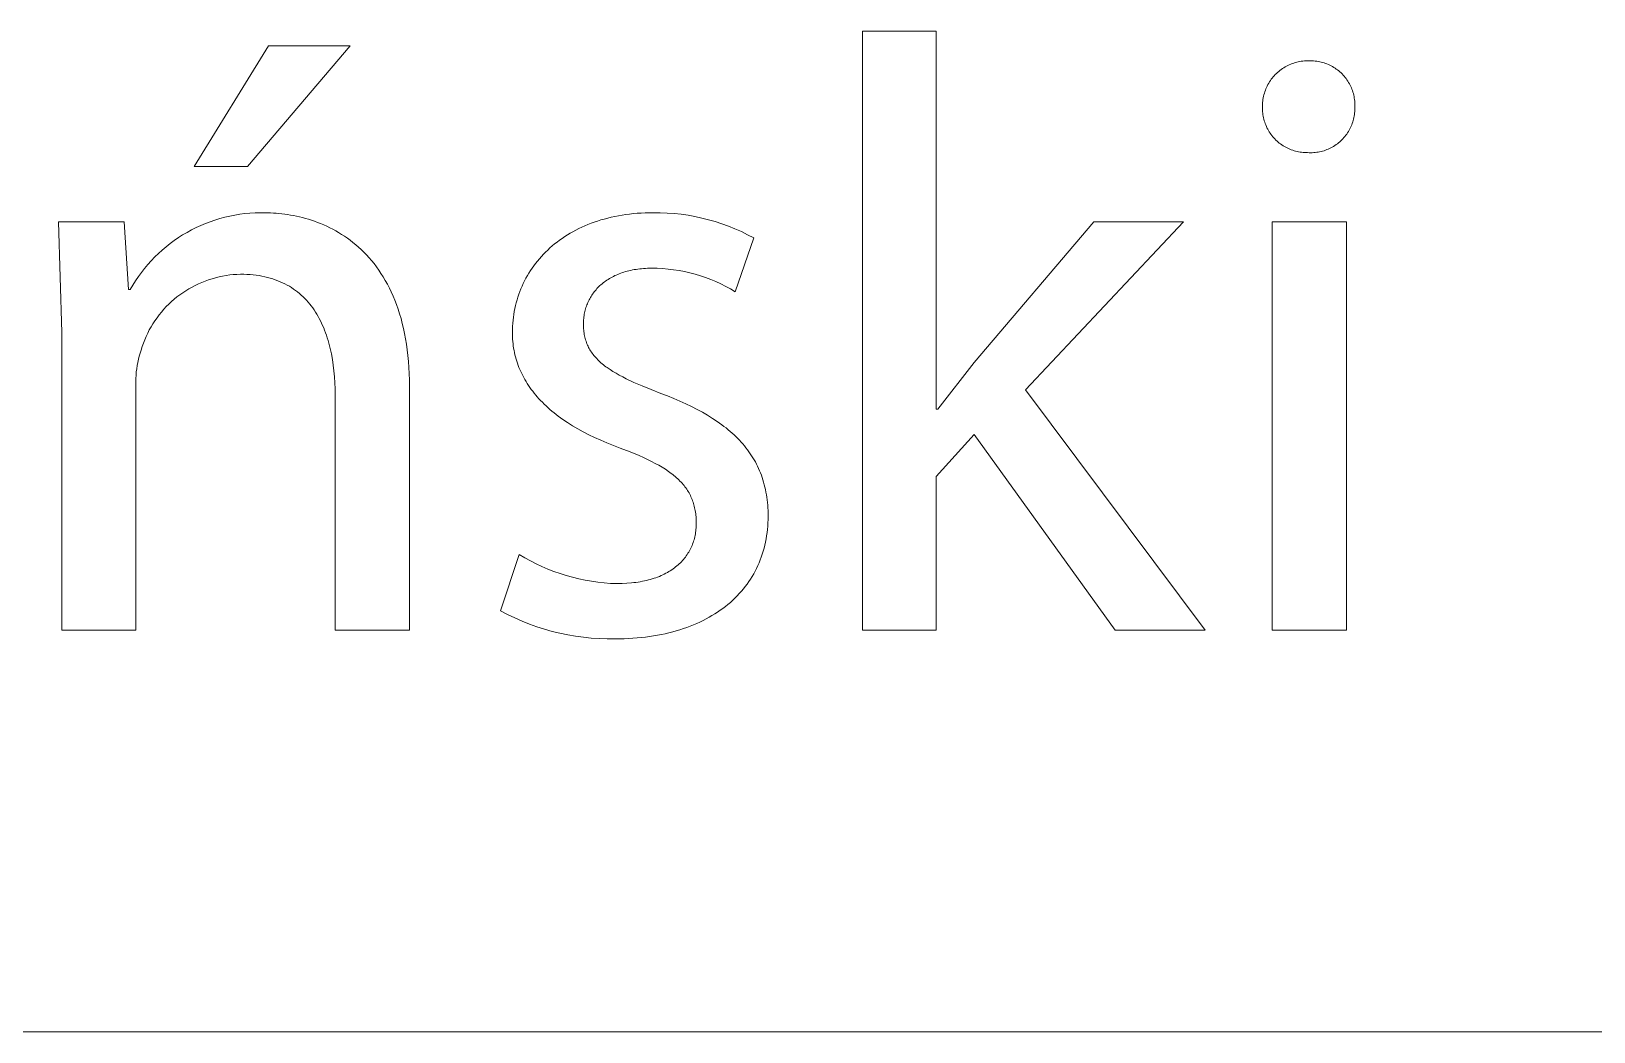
# Model space of a CAD drawing. Header units: millimetres. Extents: x 1383 to 4664, y -160 to 2132.
# Drawn here: x 4200.6 to 4261.4, y -159.9 to -121 of the extents above; entities that cross this region are included whole.
import ezdxf

# ---------------------------------------------------------------- set-up
doc = ezdxf.new("R2010")
doc.units = ezdxf.units.MM
doc.header["$MEASUREMENT"] = 0
doc.layers.add('Domyślny', color=7, linetype='Continuous', true_color=0x000000)

msp = doc.modelspace()

# ---------------------------------------------------------------- linework, layer by layer
at = {"layer": 'Domyślny', "color": 18, "lineweight": 15, "true_color": 0x000000}
for p, q in [((4232.955, -144.3), (4232.955, -120.984)), ((4232.955, -120.984), (4235.817, -120.984)), ((4235.817, -120.984), (4235.817, -135.701)), ((4206.941, -126.252), (4209.837, -121.553)), ((4213.016, -121.553), (4209.017, -126.252)), ((4209.837, -121.553), (4213.016, -121.553)), ((4249.678, -122.244), (4249.736, -122.224)), ((4249.736, -122.224), (4249.794, -122.207)), ((4249.794, -122.207), (4249.853, -122.191)), ((4249.853, -122.191), (4249.912, -122.177)), ((4249.912, -122.177), (4249.972, -122.165)), ((4249.972, -122.165), (4250.032, -122.155)), ((4250.032, -122.155), (4250.092, -122.147)), ((4250.092, -122.147), (4250.152, -122.141)), ((4250.152, -122.141), (4250.213, -122.138)), ((4250.213, -122.138), (4250.274, -122.136)), ((4250.274, -122.136), (4250.335, -122.137)), ((4250.335, -122.137), (4250.394, -122.136)), ((4250.394, -122.136), (4250.453, -122.137)), ((4250.453, -122.137), (4250.513, -122.14)), ((4250.513, -122.14), (4250.572, -122.145)), ((4250.572, -122.145), (4250.631, -122.152)), ((4250.631, -122.152), (4250.689, -122.161)), ((4250.689, -122.161), (4250.748, -122.172)), ((4250.748, -122.172), (4250.806, -122.185)), ((4250.806, -122.185), (4250.863, -122.2)), ((4250.863, -122.2), (4250.92, -122.217)), ((4250.92, -122.217), (4250.976, -122.236)), ((4250.976, -122.236), (4251.032, -122.257)), ((4248.863, -122.857), (4248.9, -122.809)), ((4248.9, -122.809), (4248.939, -122.762)), ((4248.939, -122.762), (4248.979, -122.716)), ((4248.979, -122.716), (4249.021, -122.671)), ((4249.021, -122.671), (4249.064, -122.629)), ((4249.064, -122.629), (4249.108, -122.587)), ((4249.108, -122.587), (4249.154, -122.547)), ((4249.154, -122.547), (4249.202, -122.509)), ((4249.202, -122.509), (4249.25, -122.473)), ((4249.25, -122.473), (4249.3, -122.438)), ((4249.3, -122.438), (4249.351, -122.405)), ((4249.351, -122.405), (4249.403, -122.373)), ((4249.403, -122.373), (4249.456, -122.344)), ((4249.456, -122.344), (4249.511, -122.316)), ((4249.511, -122.316), (4249.566, -122.29)), ((4249.566, -122.29), (4249.622, -122.266)), ((4249.622, -122.266), (4249.678, -122.244)), ((4251.032, -122.257), (4251.086, -122.28)), ((4251.086, -122.28), (4251.14, -122.305)), ((4251.14, -122.305), (4251.193, -122.331)), ((4251.193, -122.331), (4251.245, -122.359)), ((4251.245, -122.359), (4251.297, -122.39)), ((4251.297, -122.39), (4251.347, -122.421)), ((4251.347, -122.421), (4251.395, -122.455)), ((4251.395, -122.455), (4251.443, -122.49)), ((4251.443, -122.49), (4251.49, -122.527)), ((4251.49, -122.527), (4251.535, -122.566)), ((4251.535, -122.566), (4251.579, -122.606)), ((4251.579, -122.606), (4251.621, -122.647)), ((4251.621, -122.647), (4251.662, -122.69)), ((4251.662, -122.69), (4251.702, -122.734)), ((4251.702, -122.734), (4251.739, -122.78)), ((4251.739, -122.78), (4251.776, -122.827)), ((4251.776, -122.827), (4251.81, -122.875)), ((4248.578, -123.458), (4248.594, -123.399)), ((4248.594, -123.399), (4248.612, -123.341)), ((4248.612, -123.341), (4248.633, -123.284)), ((4248.633, -123.284), (4248.655, -123.227)), ((4248.655, -123.227), (4248.679, -123.171)), ((4248.679, -123.171), (4248.705, -123.117)), ((4248.705, -123.117), (4248.733, -123.063)), ((4248.733, -123.063), (4248.763, -123.01)), ((4248.763, -123.01), (4248.795, -122.958)), ((4248.795, -122.958), (4248.828, -122.907)), ((4248.828, -122.907), (4248.863, -122.857)), ((4251.81, -122.875), (4251.843, -122.924)), ((4251.843, -122.924), (4251.875, -122.975)), ((4251.875, -122.975), (4251.904, -123.026)), ((4251.904, -123.026), (4251.932, -123.079)), ((4251.932, -123.079), (4251.958, -123.132)), ((4251.958, -123.132), (4251.982, -123.186)), ((4251.982, -123.186), (4252.004, -123.241)), ((4252.004, -123.241), (4252.024, -123.297)), ((4252.024, -123.297), (4252.043, -123.354)), ((4252.043, -123.354), (4252.059, -123.411)), ((4252.059, -123.411), (4252.073, -123.468)), ((4248.521, -123.879), (4248.523, -123.818)), ((4248.521, -123.94), (4248.521, -123.879)), ((4248.521, -123.999), (4248.521, -123.94)), ((4248.522, -124.058), (4248.521, -123.999)), ((4248.526, -124.117), (4248.522, -124.058)), ((4248.523, -123.818), (4248.527, -123.757)), ((4248.527, -123.757), (4248.533, -123.697)), ((4248.533, -123.697), (4248.541, -123.636)), ((4248.541, -123.636), (4248.551, -123.576)), ((4248.551, -123.576), (4248.563, -123.517)), ((4248.563, -123.517), (4248.578, -123.458)), ((4252.073, -123.468), (4252.086, -123.526)), ((4252.086, -123.526), (4252.096, -123.585)), ((4252.096, -123.585), (4252.105, -123.644)), ((4252.105, -123.644), (4252.111, -123.703)), ((4252.111, -123.703), (4252.115, -123.762)), ((4252.116, -124.057), (4252.113, -124.116)), ((4252.115, -123.762), (4252.117, -123.821)), ((4252.118, -123.88), (4252.116, -123.94)), ((4252.116, -123.94), (4252.117, -123.998)), ((4252.117, -123.998), (4252.116, -124.057)), ((4252.117, -123.821), (4252.118, -123.88)), ((4248.531, -124.177), (4248.526, -124.117)), ((4248.539, -124.235), (4248.531, -124.177)), ((4248.549, -124.294), (4248.539, -124.235)), ((4248.56, -124.352), (4248.549, -124.294)), ((4248.574, -124.41), (4248.56, -124.352)), ((4248.59, -124.467), (4248.574, -124.41)), ((4248.607, -124.524), (4248.59, -124.467)), ((4248.627, -124.58), (4248.607, -124.524)), ((4248.648, -124.635), (4248.627, -124.58)), ((4248.672, -124.69), (4248.648, -124.635)), ((4251.997, -124.629), (4251.974, -124.683)), ((4252.018, -124.574), (4251.997, -124.629)), ((4252.036, -124.518), (4252.018, -124.574)), ((4252.053, -124.462), (4252.036, -124.518)), ((4252.068, -124.405), (4252.053, -124.462)), ((4252.081, -124.348), (4252.068, -124.405)), ((4252.092, -124.29), (4252.081, -124.348)), ((4252.101, -124.232), (4252.092, -124.29)), ((4252.108, -124.174), (4252.101, -124.232)), ((4252.113, -124.116), (4252.108, -124.174)), ((4248.697, -124.743), (4248.672, -124.69)), ((4248.724, -124.796), (4248.697, -124.743)), ((4248.753, -124.848), (4248.724, -124.796)), ((4248.783, -124.899), (4248.753, -124.848)), ((4248.816, -124.949), (4248.783, -124.899)), ((4248.85, -124.997), (4248.816, -124.949)), ((4248.885, -125.045), (4248.85, -124.997)), ((4248.923, -125.091), (4248.885, -125.045)), ((4248.961, -125.136), (4248.923, -125.091)), ((4249.002, -125.179), (4248.961, -125.136)), ((4249.044, -125.221), (4249.002, -125.179)), ((4249.087, -125.262), (4249.044, -125.221)), ((4249.131, -125.301), (4249.087, -125.262)), ((4251.571, -125.254), (4251.527, -125.293)), ((4251.613, -125.213), (4251.571, -125.254)), ((4251.654, -125.171), (4251.613, -125.213)), ((4251.693, -125.127), (4251.654, -125.171)), ((4251.731, -125.082), (4251.693, -125.127)), ((4251.767, -125.036), (4251.731, -125.082)), ((4251.802, -124.989), (4251.767, -125.036)), ((4251.835, -124.94), (4251.802, -124.989)), ((4251.866, -124.891), (4251.835, -124.94)), ((4251.896, -124.84), (4251.866, -124.891)), ((4251.924, -124.789), (4251.896, -124.84)), ((4251.95, -124.736), (4251.924, -124.789)), ((4251.974, -124.683), (4251.95, -124.736)), ((4249.177, -125.339), (4249.131, -125.301)), ((4249.225, -125.375), (4249.177, -125.339)), ((4249.273, -125.409), (4249.225, -125.375)), ((4249.323, -125.442), (4249.273, -125.409)), ((4249.373, -125.472), (4249.323, -125.442)), ((4249.425, -125.502), (4249.373, -125.472)), ((4249.478, -125.529), (4249.425, -125.502)), ((4249.531, -125.554), (4249.478, -125.529)), ((4249.585, -125.578), (4249.531, -125.554)), ((4249.641, -125.6), (4249.585, -125.578)), ((4249.697, -125.62), (4249.641, -125.6)), ((4249.753, -125.638), (4249.697, -125.62)), ((4249.81, -125.654), (4249.753, -125.638)), ((4249.868, -125.668), (4249.81, -125.654)), ((4249.926, -125.68), (4249.868, -125.668)), ((4249.985, -125.69), (4249.926, -125.68)), ((4250.043, -125.698), (4249.985, -125.69)), ((4250.102, -125.704), (4250.043, -125.698)), ((4250.162, -125.708), (4250.102, -125.704)), ((4250.221, -125.71), (4250.162, -125.708)), ((4250.28, -125.71), (4250.221, -125.71)), ((4250.339, -125.713), (4250.28, -125.71)), ((4250.397, -125.714), (4250.339, -125.713)), ((4250.456, -125.713), (4250.397, -125.714)), ((4250.515, -125.71), (4250.456, -125.713)), ((4250.573, -125.705), (4250.515, -125.71)), ((4250.631, -125.698), (4250.573, -125.705)), ((4250.689, -125.69), (4250.631, -125.698)), ((4250.747, -125.679), (4250.689, -125.69)), ((4250.804, -125.666), (4250.747, -125.679)), ((4250.861, -125.651), (4250.804, -125.666)), ((4250.917, -125.635), (4250.861, -125.651)), ((4250.973, -125.616), (4250.917, -125.635)), ((4251.028, -125.595), (4250.973, -125.616)), ((4251.082, -125.573), (4251.028, -125.595)), ((4251.136, -125.549), (4251.082, -125.573)), ((4251.188, -125.523), (4251.136, -125.549)), ((4251.24, -125.495), (4251.188, -125.523)), ((4251.291, -125.466), (4251.24, -125.495)), ((4251.34, -125.434), (4251.291, -125.466)), ((4251.389, -125.401), (4251.34, -125.434)), ((4251.436, -125.367), (4251.389, -125.401)), ((4251.482, -125.331), (4251.436, -125.367)), ((4251.527, -125.293), (4251.482, -125.331)), ((4209.017, -126.252), (4206.941, -126.252)), ((4207.751, -128.336), (4207.941, -128.278)), ((4207.941, -128.278), (4208.132, -128.227)), ((4208.132, -128.227), (4208.326, -128.182)), ((4208.326, -128.182), (4208.52, -128.144)), ((4208.52, -128.144), (4208.716, -128.112)), ((4208.716, -128.112), (4208.913, -128.087)), ((4208.913, -128.087), (4209.111, -128.069)), ((4209.111, -128.069), (4209.309, -128.057)), ((4209.309, -128.057), (4209.507, -128.052)), ((4209.507, -128.052), (4209.706, -128.054)), ((4209.706, -128.054), (4209.809, -128.055)), ((4209.809, -128.055), (4209.915, -128.058)), ((4209.915, -128.058), (4210.022, -128.063)), ((4210.022, -128.063), (4210.131, -128.07)), ((4210.131, -128.07), (4210.24, -128.08)), ((4210.24, -128.08), (4210.352, -128.091)), ((4210.352, -128.091), (4210.464, -128.105)), ((4210.464, -128.105), (4210.577, -128.121)), ((4210.577, -128.121), (4210.692, -128.14)), ((4210.692, -128.14), (4210.807, -128.161)), ((4210.807, -128.161), (4210.923, -128.185)), ((4210.923, -128.185), (4211.039, -128.211)), ((4211.039, -128.211), (4211.156, -128.24)), ((4211.156, -128.24), (4211.274, -128.272)), ((4211.274, -128.272), (4211.392, -128.307)), ((4211.392, -128.307), (4211.51, -128.344)), ((4222.769, -128.334), (4222.901, -128.296)), ((4222.901, -128.296), (4223.036, -128.26)), ((4223.036, -128.26), (4223.172, -128.227)), ((4223.172, -128.227), (4223.311, -128.197)), ((4223.311, -128.197), (4223.451, -128.169)), ((4223.451, -128.169), (4223.594, -128.144)), ((4223.594, -128.144), (4223.739, -128.122)), ((4223.739, -128.122), (4223.886, -128.103)), ((4223.886, -128.103), (4224.035, -128.087)), ((4224.035, -128.087), (4224.187, -128.073)), ((4224.187, -128.073), (4224.34, -128.063)), ((4224.34, -128.063), (4224.495, -128.055)), ((4224.495, -128.055), (4224.652, -128.05)), ((4224.652, -128.05), (4224.812, -128.049)), ((4224.812, -128.049), (4225.084, -128.051)), ((4225.084, -128.051), (4225.355, -128.063)), ((4225.355, -128.063), (4225.626, -128.083)), ((4225.626, -128.083), (4225.896, -128.113)), ((4225.896, -128.113), (4226.165, -128.152)), ((4226.165, -128.152), (4226.433, -128.201)), ((4226.433, -128.201), (4226.698, -128.258)), ((4226.698, -128.258), (4226.962, -128.324)), ((4201.795, -132.709), (4201.664, -128.404)), ((4201.664, -128.404), (4204.221, -128.404)), ((4204.221, -128.404), (4204.385, -131.037)), ((4206.325, -129.022), (4206.492, -128.916)), ((4206.492, -128.916), (4206.663, -128.815)), ((4206.663, -128.815), (4206.837, -128.72)), ((4206.837, -128.72), (4207.015, -128.631)), ((4207.015, -128.631), (4207.195, -128.548)), ((4207.195, -128.548), (4207.378, -128.471)), ((4207.378, -128.471), (4207.563, -128.401)), ((4207.563, -128.401), (4207.751, -128.336)), ((4211.51, -128.344), (4211.628, -128.385)), ((4211.628, -128.385), (4211.746, -128.428)), ((4211.746, -128.428), (4211.863, -128.475)), ((4211.863, -128.475), (4211.981, -128.525)), ((4211.981, -128.525), (4212.099, -128.578)), ((4212.099, -128.578), (4212.215, -128.634)), ((4212.215, -128.634), (4212.332, -128.694)), ((4212.332, -128.694), (4212.448, -128.757)), ((4212.448, -128.757), (4212.562, -128.823)), ((4212.562, -128.823), (4212.677, -128.893)), ((4212.677, -128.893), (4212.79, -128.967)), ((4221.362, -128.982), (4221.467, -128.915)), ((4221.467, -128.915), (4221.573, -128.851)), ((4221.573, -128.851), (4221.683, -128.789)), ((4221.683, -128.789), (4221.794, -128.729)), ((4221.794, -128.729), (4221.908, -128.671)), ((4221.908, -128.671), (4222.024, -128.616)), ((4222.024, -128.616), (4222.143, -128.563)), ((4222.143, -128.563), (4222.264, -128.512)), ((4222.264, -128.512), (4222.387, -128.464)), ((4222.387, -128.464), (4222.512, -128.418)), ((4222.512, -128.418), (4222.64, -128.375)), ((4222.64, -128.375), (4222.769, -128.334)), ((4226.962, -128.324), (4227.223, -128.399)), ((4227.223, -128.399), (4227.482, -128.483)), ((4227.482, -128.483), (4227.737, -128.576)), ((4227.737, -128.576), (4227.989, -128.678)), ((4227.989, -128.678), (4228.238, -128.787)), ((4228.238, -128.787), (4228.483, -128.906)), ((4228.483, -128.906), (4228.723, -129.032)), ((4237.303, -133.888), (4241.958, -128.403)), ((4245.443, -128.403), (4239.303, -134.948)), ((4241.958, -128.403), (4245.443, -128.403)), ((4248.893, -128.408), (4251.788, -128.408)), ((4248.893, -144.306), (4248.893, -128.408)), ((4251.788, -128.408), (4251.788, -144.306)), ((4205.547, -129.637), (4205.694, -129.504)), ((4205.694, -129.504), (4205.846, -129.375)), ((4205.846, -129.375), (4206.001, -129.252)), ((4206.001, -129.252), (4206.161, -129.135)), ((4206.161, -129.135), (4206.325, -129.022)), ((4212.79, -128.967), (4212.902, -129.044)), ((4212.902, -129.044), (4213.013, -129.125)), ((4213.013, -129.125), (4213.122, -129.21)), ((4213.122, -129.21), (4213.23, -129.299)), ((4213.23, -129.299), (4213.337, -129.391)), ((4213.337, -129.391), (4213.442, -129.488)), ((4213.442, -129.488), (4213.545, -129.589)), ((4220.615, -129.585), (4220.7, -129.503)), ((4220.7, -129.503), (4220.787, -129.423)), ((4220.787, -129.423), (4220.877, -129.344)), ((4220.877, -129.344), (4220.969, -129.268)), ((4220.969, -129.268), (4221.064, -129.193)), ((4221.064, -129.193), (4221.161, -129.121)), ((4221.161, -129.121), (4221.26, -129.05)), ((4221.26, -129.05), (4221.362, -128.982)), ((4228.723, -129.032), (4228.002, -131.13)), ((4205.007, -130.217), (4205.135, -130.066)), ((4205.135, -130.066), (4205.267, -129.918)), ((4205.267, -129.918), (4205.405, -129.775)), ((4205.405, -129.775), (4205.547, -129.637)), ((4213.545, -129.589), (4213.647, -129.694)), ((4213.647, -129.694), (4213.747, -129.803)), ((4213.747, -129.803), (4213.844, -129.916)), ((4213.844, -129.916), (4213.94, -130.033)), ((4213.94, -130.033), (4214.033, -130.155)), ((4220.094, -130.208), (4220.161, -130.115)), ((4220.161, -130.115), (4220.23, -130.022)), ((4220.23, -130.022), (4220.302, -129.931)), ((4220.302, -129.931), (4220.376, -129.842)), ((4220.376, -129.842), (4220.453, -129.755)), ((4220.453, -129.755), (4220.533, -129.669)), ((4220.533, -129.669), (4220.615, -129.585)), ((4204.55, -130.866), (4204.656, -130.698)), ((4204.656, -130.698), (4204.768, -130.534)), ((4204.768, -130.534), (4204.885, -130.374)), ((4204.885, -130.374), (4205.007, -130.217)), ((4207.369, -130.711), (4207.238, -130.762)), ((4207.501, -130.663), (4207.369, -130.711)), ((4207.635, -130.62), (4207.501, -130.663)), ((4207.771, -130.582), (4207.635, -130.62)), ((4207.907, -130.549), (4207.771, -130.582)), ((4208.045, -130.52), (4207.907, -130.549)), ((4208.184, -130.496), (4208.045, -130.52)), ((4208.323, -130.476), (4208.184, -130.496)), ((4208.463, -130.462), (4208.323, -130.476)), ((4208.603, -130.452), (4208.463, -130.462)), ((4208.744, -130.447), (4208.603, -130.452)), ((4208.871, -130.449), (4208.744, -130.447)), ((4208.995, -130.453), (4208.871, -130.449)), ((4209.116, -130.461), (4208.995, -130.453)), ((4209.236, -130.472), (4209.116, -130.461)), ((4209.352, -130.486), (4209.236, -130.472)), ((4209.466, -130.502), (4209.352, -130.486)), ((4209.577, -130.522), (4209.466, -130.502)), ((4209.686, -130.544), (4209.577, -130.522)), ((4209.793, -130.569), (4209.686, -130.544)), ((4209.897, -130.597), (4209.793, -130.569)), ((4209.999, -130.628), (4209.897, -130.597)), ((4210.098, -130.662), (4209.999, -130.628)), ((4210.195, -130.698), (4210.098, -130.662)), ((4210.29, -130.736), (4210.195, -130.698)), ((4210.382, -130.778), (4210.29, -130.736)), ((4214.033, -130.155), (4214.124, -130.282)), ((4214.124, -130.282), (4214.212, -130.413)), ((4214.212, -130.413), (4214.298, -130.548)), ((4214.298, -130.548), (4214.381, -130.688)), ((4214.381, -130.688), (4214.461, -130.833)), ((4219.751, -130.803), (4219.801, -130.7)), ((4219.801, -130.7), (4219.854, -130.599)), ((4219.854, -130.599), (4219.91, -130.499)), ((4219.91, -130.499), (4219.969, -130.401)), ((4219.969, -130.401), (4220.03, -130.304)), ((4220.03, -130.304), (4220.094, -130.208)), ((4222.907, -130.746), (4222.862, -130.781)), ((4222.954, -130.712), (4222.907, -130.746)), ((4223.002, -130.679), (4222.954, -130.712)), ((4223.051, -130.647), (4223.002, -130.679)), ((4223.101, -130.616), (4223.051, -130.647)), ((4223.152, -130.586), (4223.101, -130.616)), ((4223.205, -130.557), (4223.152, -130.586)), ((4223.259, -130.529), (4223.205, -130.557)), ((4223.314, -130.502), (4223.259, -130.529)), ((4223.37, -130.477), (4223.314, -130.502)), ((4223.428, -130.452), (4223.37, -130.477)), ((4223.487, -130.428), (4223.428, -130.452)), ((4223.547, -130.406), (4223.487, -130.428)), ((4223.608, -130.384), (4223.547, -130.406)), ((4223.67, -130.364), (4223.608, -130.384)), ((4223.734, -130.345), (4223.67, -130.364)), ((4223.798, -130.327), (4223.734, -130.345)), ((4223.864, -130.311), (4223.798, -130.327)), ((4223.931, -130.295), (4223.864, -130.311)), ((4224, -130.281), (4223.931, -130.295)), ((4224.069, -130.268), (4224, -130.281)), ((4224.14, -130.257), (4224.069, -130.268)), ((4224.211, -130.246), (4224.14, -130.257)), ((4224.284, -130.238), (4224.211, -130.246)), ((4224.358, -130.23), (4224.284, -130.238)), ((4224.434, -130.224), (4224.358, -130.23)), ((4224.51, -130.219), (4224.434, -130.224)), ((4224.588, -130.215), (4224.51, -130.219)), ((4224.666, -130.213), (4224.588, -130.215)), ((4224.746, -130.212), (4224.666, -130.213)), ((4224.96, -130.216), (4224.746, -130.212)), ((4225.174, -130.227), (4224.96, -130.216)), ((4225.387, -130.245), (4225.174, -130.227)), ((4225.6, -130.271), (4225.387, -130.245)), ((4225.812, -130.303), (4225.6, -130.271)), ((4226.022, -130.344), (4225.812, -130.303)), ((4226.231, -130.391), (4226.022, -130.344)), ((4226.438, -130.445), (4226.231, -130.391)), ((4226.643, -130.507), (4226.438, -130.445)), ((4226.846, -130.576), (4226.643, -130.507)), ((4227.046, -130.651), (4226.846, -130.576)), ((4227.244, -130.734), (4227.046, -130.651)), ((4227.438, -130.823), (4227.244, -130.734)), ((4204.385, -131.037), (4204.45, -131.037)), ((4204.45, -131.037), (4204.55, -130.866)), ((4206.271, -131.331), (4206.162, -131.42)), ((4206.383, -131.246), (4206.271, -131.331)), ((4206.498, -131.165), (4206.383, -131.246)), ((4206.615, -131.087), (4206.498, -131.165)), ((4206.735, -131.014), (4206.615, -131.087)), ((4206.858, -130.944), (4206.735, -131.014)), ((4206.982, -130.879), (4206.858, -130.944)), ((4207.109, -130.819), (4206.982, -130.879)), ((4207.238, -130.762), (4207.109, -130.819)), ((4210.472, -130.822), (4210.382, -130.778)), ((4210.559, -130.868), (4210.472, -130.822)), ((4210.645, -130.917), (4210.559, -130.868)), ((4210.728, -130.968), (4210.645, -130.917)), ((4210.808, -131.022), (4210.728, -130.968)), ((4210.887, -131.078), (4210.808, -131.022)), ((4210.963, -131.136), (4210.887, -131.078)), ((4211.037, -131.197), (4210.963, -131.136)), ((4211.109, -131.26), (4211.037, -131.197)), ((4211.179, -131.325), (4211.109, -131.26)), ((4211.247, -131.392), (4211.179, -131.325)), ((4214.461, -130.833), (4214.539, -130.983)), ((4214.539, -130.983), (4214.613, -131.137)), ((4214.613, -131.137), (4214.685, -131.296)), ((4214.685, -131.296), (4214.753, -131.461)), ((4219.506, -131.444), (4219.54, -131.334)), ((4219.54, -131.334), (4219.577, -131.226)), ((4219.577, -131.226), (4219.616, -131.118)), ((4219.616, -131.118), (4219.658, -131.012)), ((4219.658, -131.012), (4219.703, -130.907)), ((4219.703, -130.907), (4219.751, -130.803)), ((4222.361, -131.354), (4222.335, -131.401)), ((4222.389, -131.309), (4222.361, -131.354)), ((4222.418, -131.263), (4222.389, -131.309)), ((4222.448, -131.219), (4222.418, -131.263)), ((4222.479, -131.175), (4222.448, -131.219)), ((4222.512, -131.132), (4222.479, -131.175)), ((4222.545, -131.09), (4222.512, -131.132)), ((4222.581, -131.048), (4222.545, -131.09)), ((4222.617, -131.008), (4222.581, -131.048)), ((4222.655, -130.968), (4222.617, -131.008)), ((4222.694, -130.928), (4222.655, -130.968)), ((4222.734, -130.89), (4222.694, -130.928)), ((4222.775, -130.853), (4222.734, -130.89)), ((4222.818, -130.816), (4222.775, -130.853)), ((4222.862, -130.781), (4222.818, -130.816)), ((4227.63, -130.919), (4227.438, -130.823)), ((4227.818, -131.021), (4227.63, -130.919)), ((4228.002, -131.13), (4227.818, -131.021)), ((4205.667, -131.919), (4205.579, -132.028)), ((4205.759, -131.812), (4205.667, -131.919)), ((4205.855, -131.709), (4205.759, -131.812)), ((4205.954, -131.61), (4205.855, -131.709)), ((4206.056, -131.513), (4205.954, -131.61)), ((4206.162, -131.42), (4206.056, -131.513)), ((4211.313, -131.461), (4211.247, -131.392)), ((4211.376, -131.532), (4211.313, -131.461)), ((4211.437, -131.606), (4211.376, -131.532)), ((4211.497, -131.681), (4211.437, -131.606)), ((4211.554, -131.758), (4211.497, -131.681)), ((4211.609, -131.837), (4211.554, -131.758)), ((4211.663, -131.919), (4211.609, -131.837)), ((4211.714, -132.001), (4211.663, -131.919)), ((4214.753, -131.461), (4214.818, -131.63)), ((4214.818, -131.63), (4214.879, -131.804)), ((4214.879, -131.804), (4214.937, -131.984)), ((4219.381, -132.008), (4219.4, -131.894)), ((4219.4, -131.894), (4219.422, -131.78)), ((4219.422, -131.78), (4219.447, -131.667)), ((4219.447, -131.667), (4219.475, -131.555)), ((4219.475, -131.555), (4219.506, -131.444)), ((4222.135, -131.951), (4222.125, -132.004)), ((4222.146, -131.899), (4222.135, -131.951)), ((4222.159, -131.846), (4222.146, -131.899)), ((4222.174, -131.795), (4222.159, -131.846)), ((4222.189, -131.744), (4222.174, -131.795)), ((4222.206, -131.693), (4222.189, -131.744)), ((4222.224, -131.643), (4222.206, -131.693)), ((4222.244, -131.593), (4222.224, -131.643)), ((4222.265, -131.544), (4222.244, -131.593)), ((4222.287, -131.496), (4222.265, -131.544)), ((4222.311, -131.448), (4222.287, -131.496)), ((4222.335, -131.401), (4222.311, -131.448)), ((4205.264, -132.494), (4205.195, -132.617)), ((4205.336, -132.374), (4205.264, -132.494)), ((4205.413, -132.256), (4205.336, -132.374)), ((4205.494, -132.141), (4205.413, -132.256)), ((4205.579, -132.028), (4205.494, -132.141)), ((4211.763, -132.086), (4211.714, -132.001)), ((4211.811, -132.173), (4211.763, -132.086)), ((4211.856, -132.261), (4211.811, -132.173)), ((4211.9, -132.351), (4211.856, -132.261)), ((4211.941, -132.442), (4211.9, -132.351)), ((4211.981, -132.535), (4211.941, -132.442)), ((4212.019, -132.63), (4211.981, -132.535)), ((4214.937, -131.984), (4214.991, -132.169)), ((4214.991, -132.169), (4215.042, -132.359)), ((4215.042, -132.359), (4215.089, -132.554)), ((4215.089, -132.554), (4215.131, -132.755)), ((4219.328, -132.595), (4219.333, -132.476)), ((4219.333, -132.476), (4219.34, -132.358)), ((4219.34, -132.358), (4219.351, -132.241)), ((4219.351, -132.241), (4219.364, -132.124)), ((4219.364, -132.124), (4219.381, -132.008)), ((4222.092, -132.331), (4222.091, -132.386)), ((4222.091, -132.386), (4222.092, -132.447)), ((4222.094, -132.275), (4222.092, -132.331)), ((4222.092, -132.447), (4222.094, -132.507)), ((4222.097, -132.22), (4222.094, -132.275)), ((4222.094, -132.507), (4222.097, -132.566)), ((4222.102, -132.166), (4222.097, -132.22)), ((4222.097, -132.566), (4222.102, -132.624)), ((4222.108, -132.112), (4222.102, -132.166)), ((4222.116, -132.058), (4222.108, -132.112)), ((4222.125, -132.004), (4222.116, -132.058)), ((4201.795, -144.301), (4201.795, -132.709)), ((4204.965, -133.13), (4204.918, -133.263)), ((4205.016, -132.999), (4204.965, -133.13)), ((4205.071, -132.87), (4205.016, -132.999)), ((4205.131, -132.742), (4205.071, -132.87)), ((4205.195, -132.617), (4205.131, -132.742)), ((4212.055, -132.726), (4212.019, -132.63)), ((4212.09, -132.824), (4212.055, -132.726)), ((4212.122, -132.923), (4212.09, -132.824)), ((4212.153, -133.023), (4212.122, -132.923)), ((4212.182, -133.125), (4212.153, -133.023)), ((4212.209, -133.228), (4212.182, -133.125)), ((4215.131, -132.755), (4215.17, -132.962)), ((4215.17, -132.962), (4215.205, -133.173)), ((4215.205, -133.173), (4215.235, -133.391)), ((4219.327, -132.714), (4219.328, -132.595)), ((4219.328, -132.803), (4219.327, -132.714)), ((4219.331, -132.892), (4219.328, -132.803)), ((4219.336, -132.979), (4219.331, -132.892)), ((4219.343, -133.067), (4219.336, -132.979)), ((4219.352, -133.154), (4219.343, -133.067)), ((4219.363, -133.24), (4219.352, -133.154)), ((4222.102, -132.624), (4222.108, -132.681)), ((4222.108, -132.681), (4222.116, -132.737)), ((4222.116, -132.737), (4222.125, -132.792)), ((4222.125, -132.792), (4222.136, -132.847)), ((4222.136, -132.847), (4222.147, -132.9)), ((4222.147, -132.9), (4222.161, -132.952)), ((4222.161, -132.952), (4222.175, -133.004)), ((4222.175, -133.004), (4222.192, -133.055)), ((4222.192, -133.055), (4222.209, -133.105)), ((4222.209, -133.105), (4222.228, -133.154)), ((4222.228, -133.154), (4222.249, -133.203)), ((4204.772, -133.758), (4204.745, -133.88)), ((4204.803, -133.637), (4204.772, -133.758)), ((4204.838, -133.516), (4204.803, -133.637)), ((4204.876, -133.397), (4204.838, -133.516)), ((4204.918, -133.263), (4204.876, -133.397)), ((4212.235, -133.333), (4212.209, -133.228)), ((4212.281, -133.545), (4212.235, -133.333)), ((4212.32, -133.762), (4212.281, -133.545)), ((4212.353, -133.984), (4212.32, -133.762)), ((4215.235, -133.391), (4215.261, -133.614)), ((4215.261, -133.614), (4215.283, -133.843)), ((4219.376, -133.326), (4219.363, -133.24)), ((4219.391, -133.411), (4219.376, -133.326)), ((4219.408, -133.496), (4219.391, -133.411)), ((4219.427, -133.581), (4219.408, -133.496)), ((4219.448, -133.664), (4219.427, -133.581)), ((4219.471, -133.748), (4219.448, -133.664)), ((4219.496, -133.83), (4219.471, -133.748)), ((4222.249, -133.203), (4222.27, -133.251)), ((4222.27, -133.251), (4222.294, -133.298)), ((4222.294, -133.298), (4222.319, -133.344)), ((4222.319, -133.344), (4222.345, -133.39)), ((4222.345, -133.39), (4222.372, -133.435)), ((4222.372, -133.435), (4222.402, -133.479)), ((4222.402, -133.479), (4222.432, -133.523)), ((4222.432, -133.523), (4222.464, -133.566)), ((4222.464, -133.566), (4222.498, -133.609)), ((4222.498, -133.609), (4222.533, -133.651)), ((4222.533, -133.651), (4222.57, -133.693)), ((4222.57, -133.693), (4222.608, -133.734)), ((4222.608, -133.734), (4222.647, -133.775)), ((4222.647, -133.775), (4222.688, -133.815)), ((4204.677, -134.376), (4204.67, -134.501)), ((4204.688, -134.252), (4204.677, -134.376)), ((4204.703, -134.127), (4204.688, -134.252)), ((4204.722, -134.003), (4204.703, -134.127)), ((4204.745, -133.88), (4204.722, -134.003)), ((4212.38, -134.209), (4212.353, -133.984)), ((4212.4, -134.439), (4212.38, -134.209)), ((4215.283, -133.843), (4215.299, -134.078)), ((4215.299, -134.078), (4215.312, -134.318)), ((4215.312, -134.318), (4215.319, -134.565)), ((4219.523, -133.913), (4219.496, -133.83)), ((4219.552, -133.994), (4219.523, -133.913)), ((4219.583, -134.075), (4219.552, -133.994)), ((4219.616, -134.156), (4219.583, -134.075)), ((4219.651, -134.236), (4219.616, -134.156)), ((4219.689, -134.315), (4219.651, -134.236)), ((4219.728, -134.394), (4219.689, -134.315)), ((4219.769, -134.472), (4219.728, -134.394)), ((4222.688, -133.815), (4222.731, -133.854)), ((4222.731, -133.854), (4222.775, -133.894)), ((4222.775, -133.894), (4222.821, -133.933)), ((4222.821, -133.933), (4222.868, -133.971)), ((4222.868, -133.971), (4222.916, -134.009)), ((4222.916, -134.009), (4222.966, -134.047)), ((4222.966, -134.047), (4223.018, -134.084)), ((4223.018, -134.084), (4223.126, -134.158)), ((4223.126, -134.158), (4223.24, -134.231)), ((4223.24, -134.231), (4223.361, -134.303)), ((4223.361, -134.303), (4223.487, -134.375)), ((4223.487, -134.375), (4223.62, -134.446)), ((4235.883, -135.701), (4237.303, -133.888)), ((4204.67, -134.501), (4204.667, -134.627)), ((4204.667, -134.627), (4204.669, -134.752)), ((4204.669, -134.752), (4204.669, -144.301)), ((4212.415, -134.671), (4212.4, -134.439)), ((4212.423, -134.907), (4212.415, -134.671)), ((4212.426, -135.145), (4212.423, -134.907)), ((4215.319, -134.565), (4215.321, -134.818)), ((4215.321, -134.818), (4215.321, -144.301)), ((4219.813, -134.55), (4219.769, -134.472)), ((4219.858, -134.627), (4219.813, -134.55)), ((4219.905, -134.703), (4219.858, -134.627)), ((4219.955, -134.779), (4219.905, -134.703)), ((4220.007, -134.854), (4219.955, -134.779)), ((4220.06, -134.929), (4220.007, -134.854)), ((4220.116, -135.003), (4220.06, -134.929)), ((4220.174, -135.076), (4220.116, -135.003)), ((4223.62, -134.446), (4223.76, -134.516)), ((4223.76, -134.516), (4224.058, -134.656)), ((4224.058, -134.656), (4224.381, -134.797)), ((4224.381, -134.797), (4224.731, -134.94)), ((4224.731, -134.94), (4225.107, -135.085)), ((4239.303, -134.948), (4246.295, -144.3)), ((4212.426, -144.301), (4212.426, -135.145)), ((4220.233, -135.149), (4220.174, -135.076)), ((4220.295, -135.221), (4220.233, -135.149)), ((4220.359, -135.293), (4220.295, -135.221)), ((4220.426, -135.364), (4220.359, -135.293)), ((4220.494, -135.434), (4220.426, -135.364)), ((4220.564, -135.503), (4220.494, -135.434)), ((4220.636, -135.572), (4220.564, -135.503)), ((4220.711, -135.641), (4220.636, -135.572)), ((4225.107, -135.085), (4225.362, -135.184)), ((4225.362, -135.184), (4225.609, -135.284)), ((4225.609, -135.284), (4225.848, -135.387)), ((4225.848, -135.387), (4226.08, -135.492)), ((4226.08, -135.492), (4226.303, -135.6)), ((4226.303, -135.6), (4226.518, -135.71)), ((4220.787, -135.708), (4220.711, -135.641)), ((4220.866, -135.775), (4220.787, -135.708)), ((4220.947, -135.841), (4220.866, -135.775)), ((4221.114, -135.972), (4220.947, -135.841)), ((4221.291, -136.1), (4221.114, -135.972)), ((4221.475, -136.224), (4221.291, -136.1)), ((4221.668, -136.346), (4221.475, -136.224)), ((4226.518, -135.71), (4226.726, -135.823)), ((4226.726, -135.823), (4226.925, -135.939)), ((4226.925, -135.939), (4227.116, -136.058)), ((4227.116, -136.058), (4227.3, -136.18)), ((4227.3, -136.18), (4227.475, -136.305)), ((4235.817, -135.701), (4235.883, -135.701)), ((4221.87, -136.466), (4221.668, -136.346)), ((4222.08, -136.582), (4221.87, -136.466)), ((4222.299, -136.695), (4222.08, -136.582)), ((4222.527, -136.805), (4222.299, -136.695)), ((4222.763, -136.913), (4222.527, -136.805)), ((4227.475, -136.305), (4227.56, -136.369)), ((4227.56, -136.369), (4227.642, -136.433)), ((4227.642, -136.433), (4227.723, -136.499)), ((4227.723, -136.499), (4227.801, -136.565)), ((4227.801, -136.565), (4227.878, -136.632)), ((4227.878, -136.632), (4227.952, -136.7)), ((4227.952, -136.7), (4228.025, -136.769)), ((4228.025, -136.769), (4228.095, -136.839)), ((4237.303, -136.685), (4235.817, -138.324)), ((4242.788, -144.3), (4237.303, -136.685)), ((4223.007, -137.017), (4222.763, -136.913)), ((4223.261, -137.118), (4223.007, -137.017)), ((4223.522, -137.216), (4223.261, -137.118)), ((4223.909, -137.363), (4223.522, -137.216)), ((4224.265, -137.511), (4223.909, -137.363)), ((4228.095, -136.839), (4228.164, -136.91)), ((4228.164, -136.91), (4228.23, -136.982)), ((4228.23, -136.982), (4228.295, -137.055)), ((4228.295, -137.055), (4228.357, -137.129)), ((4228.357, -137.129), (4228.417, -137.204)), ((4228.417, -137.204), (4228.476, -137.279)), ((4228.476, -137.279), (4228.532, -137.356)), ((4228.532, -137.356), (4228.586, -137.434)), ((4228.586, -137.434), (4228.639, -137.513)), ((4224.431, -137.585), (4224.265, -137.511)), ((4224.591, -137.659), (4224.431, -137.585)), ((4224.743, -137.734), (4224.591, -137.659)), ((4224.889, -137.81), (4224.743, -137.734)), ((4225.027, -137.887), (4224.889, -137.81)), ((4225.158, -137.964), (4225.027, -137.887)), ((4225.283, -138.042), (4225.158, -137.964)), ((4225.4, -138.122), (4225.283, -138.042)), ((4228.639, -137.513), (4228.689, -137.593)), ((4228.689, -137.593), (4228.737, -137.674)), ((4228.737, -137.674), (4228.783, -137.756)), ((4228.783, -137.756), (4228.827, -137.84)), ((4228.827, -137.84), (4228.869, -137.924)), ((4228.869, -137.924), (4228.909, -138.01)), ((4228.909, -138.01), (4228.947, -138.096)), ((4225.457, -138.162), (4225.4, -138.122)), ((4225.512, -138.203), (4225.457, -138.162)), ((4225.565, -138.244), (4225.512, -138.203)), ((4225.616, -138.285), (4225.565, -138.244)), ((4225.666, -138.327), (4225.616, -138.285)), ((4225.714, -138.369), (4225.666, -138.327)), ((4225.761, -138.412), (4225.714, -138.369)), ((4225.806, -138.454), (4225.761, -138.412)), ((4225.85, -138.498), (4225.806, -138.454)), ((4225.892, -138.542), (4225.85, -138.498)), ((4225.932, -138.586), (4225.892, -138.542)), ((4225.971, -138.631), (4225.932, -138.586)), ((4226.008, -138.676), (4225.971, -138.631)), ((4228.947, -138.096), (4228.983, -138.184)), ((4228.983, -138.184), (4229.017, -138.273)), ((4229.017, -138.273), (4229.049, -138.364)), ((4229.049, -138.364), (4229.079, -138.455)), ((4229.079, -138.455), (4229.106, -138.548)), ((4229.106, -138.548), (4229.132, -138.642)), ((4229.132, -138.642), (4229.156, -138.737)), ((4235.817, -138.324), (4235.817, -144.3)), ((4226.044, -138.722), (4226.008, -138.676)), ((4226.078, -138.768), (4226.044, -138.722)), ((4226.111, -138.815), (4226.078, -138.768)), ((4226.143, -138.863), (4226.111, -138.815)), ((4226.173, -138.911), (4226.143, -138.863)), ((4226.201, -138.959), (4226.173, -138.911)), ((4226.228, -139.008), (4226.201, -138.959)), ((4226.254, -139.058), (4226.228, -139.008)), ((4226.278, -139.109), (4226.254, -139.058)), ((4226.301, -139.16), (4226.278, -139.109)), ((4226.322, -139.212), (4226.301, -139.16)), ((4226.342, -139.264), (4226.322, -139.212)), ((4226.361, -139.317), (4226.342, -139.264)), ((4229.156, -138.737), (4229.177, -138.833)), ((4229.177, -138.833), (4229.197, -138.931)), ((4229.197, -138.931), (4229.215, -139.03)), ((4229.215, -139.03), (4229.23, -139.13)), ((4229.23, -139.13), (4229.243, -139.232)), ((4229.243, -139.232), (4229.255, -139.335)), ((4226.378, -139.371), (4226.361, -139.317)), ((4226.394, -139.426), (4226.378, -139.371)), ((4226.408, -139.481), (4226.394, -139.426)), ((4226.421, -139.537), (4226.408, -139.481)), ((4226.433, -139.594), (4226.421, -139.537)), ((4226.444, -139.652), (4226.433, -139.594)), ((4226.453, -139.71), (4226.444, -139.652)), ((4226.461, -139.77), (4226.453, -139.71)), ((4226.468, -139.83), (4226.461, -139.77)), ((4226.474, -139.891), (4226.468, -139.83)), ((4229.255, -139.335), (4229.264, -139.44)), ((4229.264, -139.44), (4229.271, -139.545)), ((4229.271, -139.545), (4229.276, -139.652)), ((4229.276, -139.652), (4229.279, -139.761)), ((4229.279, -139.761), (4229.28, -139.871)), ((4229.28, -139.871), (4229.279, -140.001)), ((4226.457, -140.502), (4226.465, -140.444)), ((4226.465, -140.444), (4226.472, -140.385)), ((4226.472, -140.385), (4226.477, -140.325)), ((4226.478, -139.953), (4226.474, -139.891)), ((4226.477, -140.325), (4226.481, -140.265)), ((4226.481, -140.016), (4226.478, -139.953)), ((4226.483, -140.079), (4226.481, -140.016)), ((4226.481, -140.265), (4226.483, -140.205)), ((4226.483, -140.144), (4226.483, -140.079)), ((4226.483, -140.205), (4226.483, -140.144)), ((4229.255, -140.384), (4229.241, -140.509)), ((4229.266, -140.257), (4229.255, -140.384)), ((4229.274, -140.13), (4229.266, -140.257)), ((4229.279, -140.001), (4229.274, -140.13)), ((4226.273, -141.112), (4226.297, -141.059)), ((4226.297, -141.059), (4226.32, -141.006)), ((4226.32, -141.006), (4226.341, -140.953)), ((4226.341, -140.953), (4226.361, -140.898)), ((4226.361, -140.898), (4226.379, -140.844)), ((4226.379, -140.844), (4226.396, -140.788)), ((4226.396, -140.788), (4226.411, -140.732)), ((4226.411, -140.732), (4226.425, -140.675)), ((4226.425, -140.675), (4226.437, -140.618)), ((4226.437, -140.618), (4226.448, -140.56)), ((4226.448, -140.56), (4226.457, -140.502)), ((4229.153, -140.996), (4229.123, -141.114)), ((4229.179, -140.876), (4229.153, -140.996)), ((4229.203, -140.755), (4229.179, -140.876)), ((4229.223, -140.632), (4229.203, -140.755)), ((4229.241, -140.509), (4229.223, -140.632)), ((4218.868, -143.553), (4219.589, -141.357)), ((4219.589, -141.357), (4219.805, -141.486)), ((4219.805, -141.486), (4220.025, -141.607)), ((4220.025, -141.607), (4220.25, -141.722)), ((4225.822, -141.725), (4225.866, -141.682)), ((4225.866, -141.682), (4225.908, -141.639)), ((4225.908, -141.639), (4225.949, -141.595)), ((4225.949, -141.595), (4225.988, -141.551)), ((4225.988, -141.551), (4226.025, -141.505)), ((4226.025, -141.505), (4226.062, -141.459)), ((4226.062, -141.459), (4226.096, -141.411)), ((4226.096, -141.411), (4226.13, -141.363)), ((4226.13, -141.363), (4226.161, -141.314)), ((4226.161, -141.314), (4226.191, -141.265)), ((4226.191, -141.265), (4226.22, -141.215)), ((4226.22, -141.215), (4226.247, -141.164)), ((4226.247, -141.164), (4226.273, -141.112)), ((4228.928, -141.683), (4228.88, -141.792)), ((4228.973, -141.572), (4228.928, -141.683)), ((4229.015, -141.46), (4228.973, -141.572)), ((4229.054, -141.346), (4229.015, -141.46)), ((4229.09, -141.231), (4229.054, -141.346)), ((4229.123, -141.114), (4229.09, -141.231)), ((4220.25, -141.722), (4220.477, -141.828)), ((4220.477, -141.828), (4220.709, -141.928)), ((4220.709, -141.928), (4220.943, -142.019)), ((4220.943, -142.019), (4221.18, -142.103)), ((4221.18, -142.103), (4221.42, -142.179)), ((4221.42, -142.179), (4221.662, -142.247)), ((4221.662, -142.247), (4221.907, -142.306)), ((4221.907, -142.306), (4222.153, -142.358)), ((4224.695, -142.33), (4224.769, -142.309)), ((4224.769, -142.309), (4224.841, -142.286)), ((4224.841, -142.286), (4224.911, -142.262)), ((4224.911, -142.262), (4224.979, -142.237)), ((4224.979, -142.237), (4225.046, -142.21)), ((4225.046, -142.21), (4225.112, -142.182)), ((4225.112, -142.182), (4225.176, -142.154)), ((4225.176, -142.154), (4225.238, -142.124)), ((4225.238, -142.124), (4225.299, -142.093)), ((4225.299, -142.093), (4225.358, -142.06)), ((4225.358, -142.06), (4225.416, -142.027)), ((4225.416, -142.027), (4225.472, -141.993)), ((4225.472, -141.993), (4225.527, -141.957)), ((4225.527, -141.957), (4225.58, -141.921)), ((4225.58, -141.921), (4225.631, -141.884)), ((4225.631, -141.884), (4225.681, -141.845)), ((4225.681, -141.845), (4225.73, -141.806)), ((4225.73, -141.806), (4225.776, -141.766)), ((4225.776, -141.766), (4225.822, -141.725)), ((4228.659, -142.213), (4228.596, -142.314)), ((4228.718, -142.11), (4228.659, -142.213)), ((4228.775, -142.006), (4228.718, -142.11)), ((4228.829, -141.9), (4228.775, -142.006)), ((4228.88, -141.792), (4228.829, -141.9)), ((4222.153, -142.358), (4222.401, -142.402)), ((4222.401, -142.402), (4222.65, -142.437)), ((4222.65, -142.437), (4222.9, -142.464)), ((4222.9, -142.464), (4223.151, -142.483)), ((4223.151, -142.483), (4223.402, -142.493)), ((4223.402, -142.493), (4223.596, -142.49)), ((4223.596, -142.49), (4223.783, -142.481)), ((4223.783, -142.481), (4223.963, -142.466)), ((4223.963, -142.466), (4224.051, -142.456)), ((4224.051, -142.456), (4224.137, -142.445)), ((4224.137, -142.445), (4224.222, -142.433)), ((4224.222, -142.433), (4224.305, -142.419)), ((4224.305, -142.419), (4224.386, -142.404)), ((4224.386, -142.404), (4224.466, -142.388)), ((4224.466, -142.388), (4224.544, -142.37)), ((4224.544, -142.37), (4224.62, -142.351)), ((4224.62, -142.351), (4224.695, -142.33)), ((4228.159, -142.882), (4228.076, -142.97)), ((4228.239, -142.792), (4228.159, -142.882)), ((4228.316, -142.7), (4228.239, -142.792)), ((4228.39, -142.606), (4228.316, -142.7)), ((4228.462, -142.51), (4228.39, -142.606)), ((4228.53, -142.413), (4228.462, -142.51)), ((4228.596, -142.314), (4228.53, -142.413)), ((4227.52, -143.457), (4227.418, -143.531)), ((4227.62, -143.381), (4227.52, -143.457)), ((4227.717, -143.303), (4227.62, -143.381)), ((4227.811, -143.223), (4227.717, -143.303)), ((4227.902, -143.14), (4227.811, -143.223)), ((4227.99, -143.056), (4227.902, -143.14)), ((4228.076, -142.97), (4227.99, -143.056)), ((4219.142, -143.697), (4218.868, -143.553)), ((4219.421, -143.831), (4219.142, -143.697)), ((4219.704, -143.955), (4219.421, -143.831)), ((4219.992, -144.069), (4219.704, -143.955)), ((4220.283, -144.174), (4219.992, -144.069)), ((4226.377, -144.099), (4226.248, -144.151)), ((4226.503, -144.045), (4226.377, -144.099)), ((4226.627, -143.989), (4226.503, -144.045)), ((4226.748, -143.93), (4226.627, -143.989)), ((4226.866, -143.869), (4226.748, -143.93)), ((4226.982, -143.806), (4226.866, -143.869)), ((4227.095, -143.741), (4226.982, -143.806)), ((4227.206, -143.673), (4227.095, -143.741)), ((4227.313, -143.603), (4227.206, -143.673)), ((4227.418, -143.531), (4227.313, -143.603)), ((4204.669, -144.301), (4201.795, -144.301)), ((4215.321, -144.301), (4212.426, -144.301)), ((4220.578, -144.268), (4220.283, -144.174)), ((4220.876, -144.352), (4220.578, -144.268)), ((4221.176, -144.426), (4220.876, -144.352)), ((4221.479, -144.489), (4221.176, -144.426)), ((4221.784, -144.542), (4221.479, -144.489)), ((4222.091, -144.584), (4221.784, -144.542)), ((4222.398, -144.615), (4222.091, -144.584)), ((4222.707, -144.636), (4222.398, -144.615)), ((4223.016, -144.646), (4222.707, -144.636)), ((4223.326, -144.645), (4223.016, -144.646)), ((4223.675, -144.64), (4223.326, -144.645)), ((4224.014, -144.622), (4223.675, -144.64)), ((4224.18, -144.61), (4224.014, -144.622)), ((4224.344, -144.594), (4224.18, -144.61)), ((4224.505, -144.576), (4224.344, -144.594)), ((4224.664, -144.555), (4224.505, -144.576)), ((4224.82, -144.531), (4224.664, -144.555)), ((4224.974, -144.504), (4224.82, -144.531)), ((4225.126, -144.475), (4224.974, -144.504)), ((4225.275, -144.444), (4225.126, -144.475)), ((4225.422, -144.409), (4225.275, -144.444)), ((4225.566, -144.372), (4225.422, -144.409)), ((4225.707, -144.333), (4225.566, -144.372)), ((4225.846, -144.291), (4225.707, -144.333)), ((4225.983, -144.247), (4225.846, -144.291)), ((4226.117, -144.2), (4225.983, -144.247)), ((4226.248, -144.151), (4226.117, -144.2)), ((4235.817, -144.3), (4232.955, -144.3)), ((4246.295, -144.3), (4242.788, -144.3)), ((4251.788, -144.306), (4248.893, -144.306)), ((4660.842, -159.944), (1382.856, -159.944)), ((4660.842, -159.944), (3424.001, -159.944))]:
    msp.add_line(p, q, dxfattribs=at)

doc.saveas('drawing.dxf')
